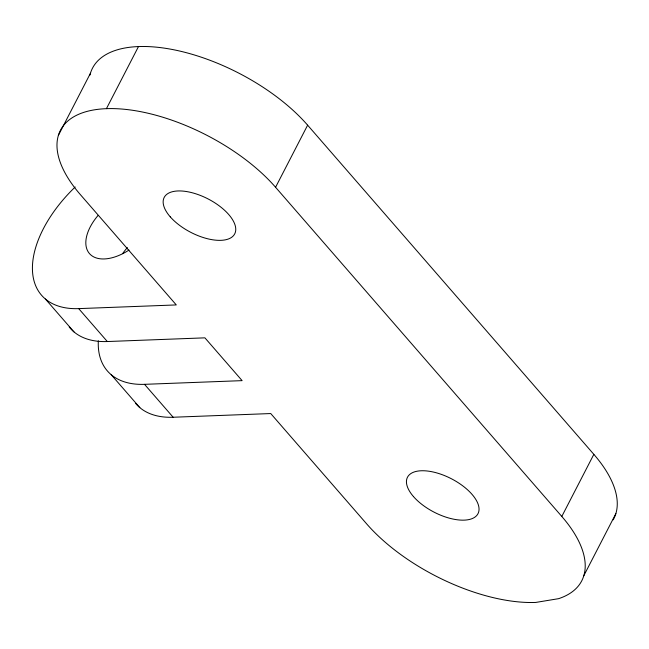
<?xml version="1.0" encoding="UTF-8"?>
<svg xmlns="http://www.w3.org/2000/svg" width="649" height="649" viewBox="0 0 649 649"><rect width="100%" height="100%" fill="white"/><g stroke="black" fill="none" stroke-linecap="round" stroke-linejoin="round"><path stroke-width="0.97" d="M58.386 135.381L90.438 73.28M75.187 186.985A105.819 59.886 -41 0 0 78.691 308.616L176.285 304.925L80.395 194.651A132.274 62.71 27.3 0 1 106.428 108.667L138.48 46.566M135.673 403.475A105.819 59.886 -41 0 0 173.145 417.242L270.738 413.551L366.62 523.832A132.274 62.71 27.3 0 0 535.766 602.434L558.586 598.67A132.274 62.71 27.3 0 0 561.799 516.45L275.574 187.269L307.626 125.168A132.274 62.71 27.3 0 0 179.578 51.02A132.274 62.71 27.3 0 0 89.951 75.057M561.799 516.45L593.843 454.349L307.626 125.168M583.808 575.72L615.86 513.619M69.224 327.007A105.819 59.886 -41 0 0 107.32 341.536L204.906 337.845L242.118 380.639L144.524 384.33A105.819 59.886 -41 0 1 98.34 340.822M78.691 308.616L107.32 341.536M144.524 384.33L173.145 417.242M45.381 299.002L74.01 331.915M111.214 374.708L139.835 407.629M122.596 253.662A42.331 23.956 -41 0 1 127.374 247.569M129.005 250.052A42.331 23.956 -41 0 1 89.594 253.727A42.331 23.956 -41 0 1 98.104 215.395M106.428 108.667A132.274 62.71 27.3 0 1 275.574 187.269M593.843 454.349A132.274 62.71 27.3 0 1 613.191 519.833M170.265 216.855A39.686 18.813 27.3 0 0 232.74 236.423A39.686 18.813 27.3 0 0 195.349 193.662A39.686 18.813 27.3 0 0 170.265 216.855M413.462 496.558A39.686 18.813 27.3 0 0 475.968 516.279A39.686 18.813 27.3 0 0 438.789 473.519A39.686 18.813 27.3 0 0 413.462 496.558"/></g></svg>
